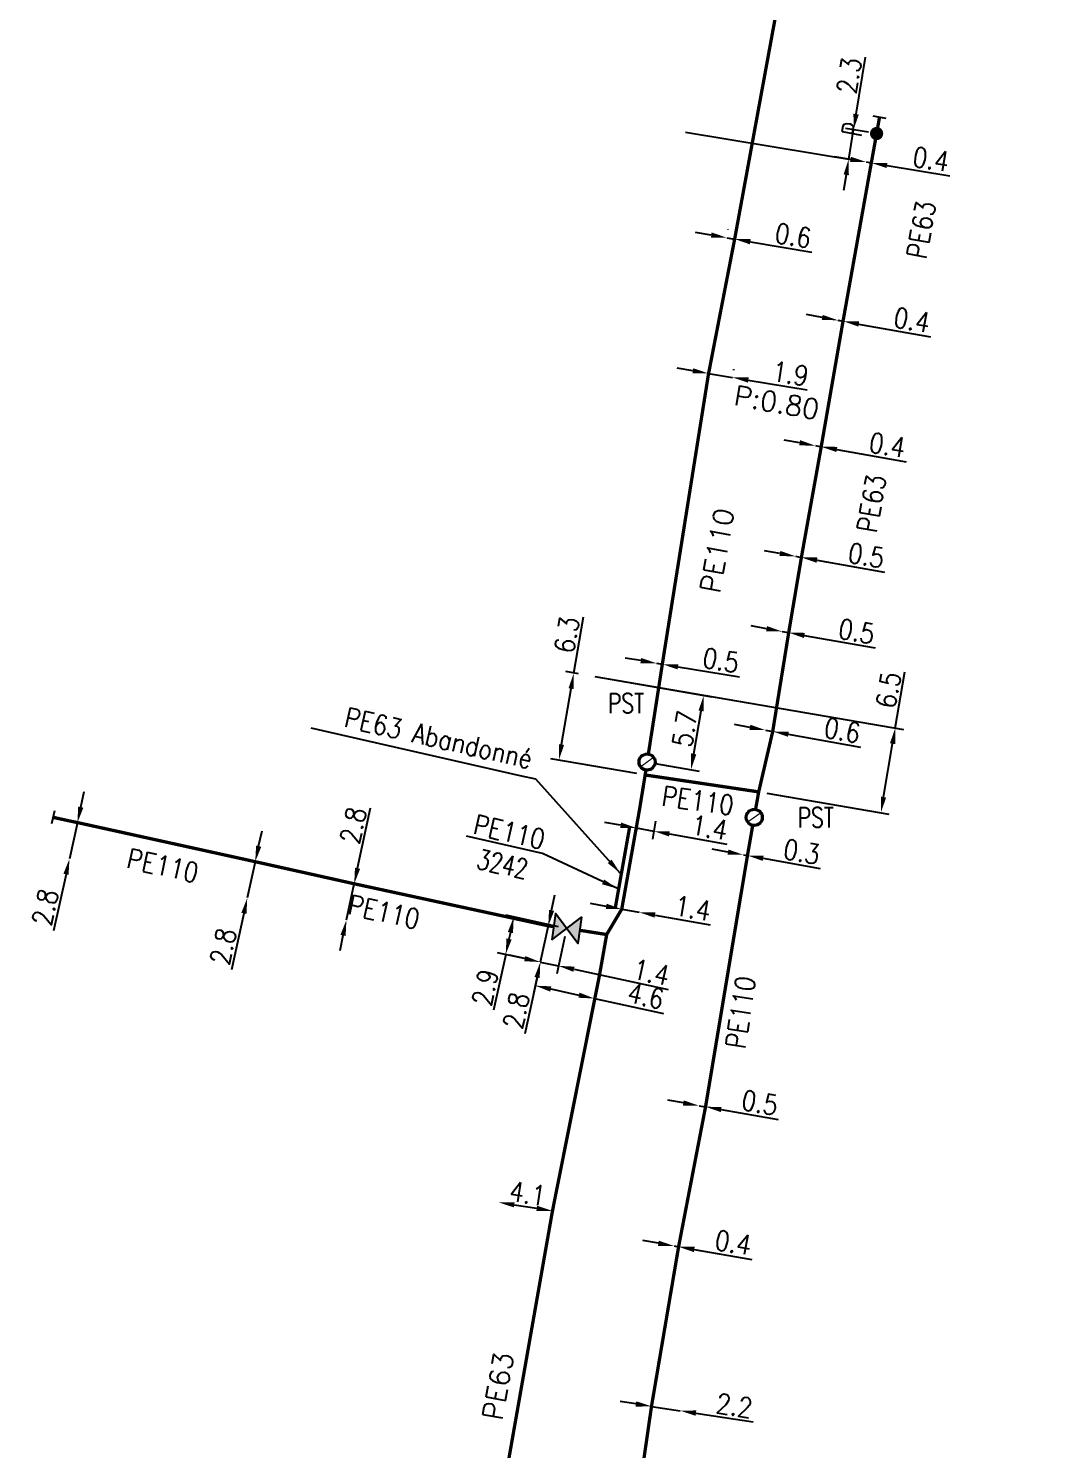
# Model space of a CAD drawing. Header units: millimetres. Extents: x 109000 to 109201, y 147341 to 147987.
# Drawn here: x 109116.4 to 109193.3, y 147667.7 to 147775.2 of the extents above; entities that cross this region are included whole.
import ezdxf
from ezdxf.enums import TextEntityAlignment as Align

# ---------------------------------------------------------------- set-up
doc = ezdxf.new("R2010")
doc.units = ezdxf.units.MM
doc.header["$PDMODE"] = 34
doc.linetypes.add('G_typB_DES', pattern=[1.5, 0.5, -1])
doc.layers.get('0').update_dxf_attribs({"linetype": 'CONTINUOUS'})
doc.layers.get('DEFPOINTS').update_dxf_attribs({"linetype": 'CONTINUOUS'})
for name, color, linetype in [('G_120', 4, 'CONTINUOUS'), ('G_128', 5, 'CONTINUOUS'), ('G_300', 7, 'CONTINUOUS'), ('G_330', 7, 'CONTINUOUS'), ('G_340', 7, 'CONTINUOUS')]:
    doc.layers.add(name, color=color, linetype=linetype)
doc.styles.add('G_ROMANS', font='ROMANS.SHX', dxfattribs={"width": 0.75})
doc.styles.get("Standard").update_dxf_attribs({"font": 'romans.shx', "width": 0.85})
doc.linetypes.add('G_TYPB_PE', pattern='A,5,-0.3,["o",Standard,S=1.5,R=0,X=0,Y=-0.5],-1.65', length=6.95)
doc.dimstyles.get("Standard").update_dxf_attribs({"dimtxt": 1.5, "dimasz": 1.2, "dimexe": 0.625, "dimexo": 0.625, "dimgap": 0.25, "dimtad": 1, "dimdec": 1, "dimzin": 0, "dimdsep": 46, "dimtxsty": 'Standard', "dimcen": -0.5, "dimadec": 0, "dimazin": 0, "dimtfac": 1, "dimtdec": 1, "dimtmove": 0, "dimatfit": 3, "dimfxl": 1, "dimtolj": 1, "dimtzin": 0, "dimarcsym": 0})

# ---------------------------------------------------------------- blocks, each defined once
blk = doc.blocks.new('*D0')
at = {"layer": 'DEFPOINTS', "color": 0, "linetype": 'Continuous'}
for p in [(109158.66, 147726.22), (109171.66, 147717.4), (109180.9, 147715.82)]:
    blk.add_point(p, dxfattribs=at)
at = {"layer": 'G_120', "color": 0, "linetype": 'Continuous', "lineweight": -2}
for p, q in [((109159.27, 147726.12), (109182.61, 147722.12)), ((109181.99, 147722.23), (109182.72, 147726.47)), ((109181.1, 147717), (109181.79, 147721.04)), ((109172.27, 147717.3), (109181.51, 147715.71))]:
    blk.add_line(p, q, dxfattribs=at)
at = {"layer": 'G_120', "color": 0, "linetype": 'Continuous'}
for points in [[(109181.59, 147721.08), (109181.99, 147721.01), (109181.99, 147722.23)], [(109180.9, 147717.04), (109181.3, 147716.97), (109180.9, 147715.82)]]:
    blk.add_solid(points, dxfattribs=at)
at = {"layer": 'G_120', "color": 0, "linetype": 'Continuous', "insert": (109181.47, 147725.11), "char_height": 1.5, "attachment_point": 5, "rotation": 80.2791}
blk.add_mtext('\\A1;6.5', dxfattribs=at)
blk = doc.blocks.new('*D1')
at = {"layer": 'DEFPOINTS', "color": 0, "linetype": 'Continuous'}
for p in [(109172.18, 147722.07), (109172.18, 147722.07), (109172.72, 147721.97)]:
    blk.add_point(p, dxfattribs=at)
at = {"layer": 'G_120', "color": 0, "linetype": 'Continuous', "lineweight": -2}
for p, q in [((109171, 147722.28), (109169.82, 147722.49)), ((109172.18, 147722.07), (109172.72, 147721.97)), ((109173.9, 147721.76), (109179.37, 147720.79))]:
    blk.add_line(p, q, dxfattribs=at)
at = {"layer": 'G_120', "color": 0, "linetype": 'Continuous'}
for points in [[(109171.03, 147722.48), (109170.96, 147722.08), (109172.18, 147722.07)], [(109173.94, 147721.96), (109173.87, 147721.57), (109172.72, 147721.97)]]:
    blk.add_solid(points, dxfattribs=at)
at = {"layer": 'G_120', "color": 0, "linetype": 'Continuous', "insert": (109177.99, 147722.05), "char_height": 1.5, "attachment_point": 5, "rotation": 349.9248}
blk.add_mtext('\\A1;0.6', dxfattribs=at)
blk = doc.blocks.new('*D2')
at = {"layer": 'DEFPOINTS', "color": 0, "linetype": 'Continuous'}
for p in [(109173.44, 147729.53), (109173.44, 147729.53), (109173.93, 147729.45)]:
    blk.add_point(p, dxfattribs=at)
at = {"layer": 'G_120', "color": 0, "linetype": 'Continuous', "lineweight": -2}
for p, q in [((109172.26, 147729.74), (109171.08, 147729.95)), ((109173.44, 147729.53), (109173.93, 147729.45)), ((109175.11, 147729.24), (109180.46, 147728.29)), ((109173.33, 147728.92), (109173.33, 147728.92)), ((109173.82, 147728.83), (109173.82, 147728.83))]:
    blk.add_line(p, q, dxfattribs=at)
at = {"layer": 'G_120', "color": 0, "linetype": 'Continuous'}
for points in [[(109172.29, 147729.94), (109172.22, 147729.55), (109173.44, 147729.53)], [(109175.15, 147729.43), (109175.08, 147729.04), (109173.93, 147729.45)]]:
    blk.add_solid(points, dxfattribs=at)
at = {"layer": 'G_120', "color": 0, "linetype": 'Continuous', "insert": (109179.07, 147729.55), "char_height": 1.5, "attachment_point": 5, "rotation": 349.9248}
blk.add_mtext('\\A1;0.5', dxfattribs=at)
blk = doc.blocks.new('*D3')
at = {"layer": 'DEFPOINTS', "color": 0, "linetype": 'Continuous'}
for p in [(109174.45, 147735.22), (109174.45, 147735.22), (109174.89, 147735.14)]:
    blk.add_point(p, dxfattribs=at)
at = {"layer": 'G_120', "color": 0, "linetype": 'Continuous', "lineweight": -2}
for p, q in [((109173.27, 147735.43), (109172.09, 147735.64)), ((109174.45, 147735.22), (109174.89, 147735.14)), ((109176.08, 147734.93), (109181.18, 147734.02))]:
    blk.add_line(p, q, dxfattribs=at)
at = {"layer": 'G_120', "color": 0, "linetype": 'Continuous'}
for points in [[(109173.3, 147735.63), (109173.23, 147735.24), (109174.45, 147735.22)], [(109176.11, 147735.13), (109176.04, 147734.73), (109174.89, 147735.14)]]:
    blk.add_solid(points, dxfattribs=at)
at = {"layer": 'G_120', "color": 0, "linetype": 'Continuous', "insert": (109179.8, 147735.28), "char_height": 1.5, "attachment_point": 5, "rotation": 349.8534}
blk.add_mtext('\\A1;0.5', dxfattribs=at)
blk = doc.blocks.new('*D4')
at = {"layer": 'DEFPOINTS', "color": 0, "linetype": 'Continuous'}
for p in [(109177.65, 147753.08), (109177.65, 147753.08), (109178.04, 147753.01)]:
    blk.add_point(p, dxfattribs=at)
at = {"layer": 'G_120', "color": 0, "linetype": 'Continuous', "lineweight": -2}
for p, q in [((109176.47, 147753.29), (109175.28, 147753.5)), ((109177.65, 147753.08), (109178.04, 147753.01)), ((109179.22, 147752.79), (109184.66, 147751.82)), ((109177.54, 147752.46), (109177.54, 147752.46)), ((109177.93, 147752.39), (109177.93, 147752.39))]:
    blk.add_line(p, q, dxfattribs=at)
at = {"layer": 'G_120', "color": 0, "linetype": 'Continuous'}
for points in [[(109176.5, 147753.48), (109176.43, 147753.09), (109177.65, 147753.08)], [(109179.26, 147752.99), (109179.19, 147752.6), (109178.04, 147753.01)]]:
    blk.add_solid(points, dxfattribs=at)
at = {"layer": 'G_120', "color": 0, "linetype": 'Continuous', "insert": (109183.25, 147753.09), "char_height": 1.5, "attachment_point": 5, "rotation": 349.8534}
blk.add_mtext('\\A1;0.4', dxfattribs=at)
blk = doc.blocks.new('*D5')
at = {"layer": 'DEFPOINTS', "color": 0, "linetype": 'Continuous'}
for p in [(109179.79, 147765.05), (109179.79, 147765.05), (109180.18, 147764.98)]:
    blk.add_point(p, dxfattribs=at)
at = {"layer": 'G_120', "color": 0, "linetype": 'Continuous', "lineweight": -2}
for p, q in [((109178.6, 147765.24), (109177.42, 147765.43)), ((109179.79, 147765.05), (109180.18, 147764.98)), ((109181.37, 147764.79), (109186.12, 147764)), ((109179.69, 147764.43), (109179.69, 147764.43)), ((109180.08, 147764.37), (109180.08, 147764.36))]:
    blk.add_line(p, q, dxfattribs=at)
at = {"layer": 'G_120', "color": 0, "linetype": 'Continuous'}
for points in [[(109178.64, 147765.44), (109178.57, 147765.04), (109179.79, 147765.05)], [(109181.4, 147764.98), (109181.33, 147764.59), (109180.18, 147764.98)]]:
    blk.add_solid(points, dxfattribs=at)
at = {"layer": 'G_120', "color": 0, "linetype": 'Continuous', "insert": (109184.69, 147765.25), "char_height": 1.5, "attachment_point": 5, "rotation": 350.665}
blk.add_mtext('\\A1;0.4', dxfattribs=at)
blk = doc.blocks.new('*D6')
at = {"layer": 'DEFPOINTS', "color": 0, "linetype": 'Continuous'}
for p in [(109165.51, 147767.4), (109178.84, 147767.49), (109180.58, 147767.2)]:
    blk.add_point(p, dxfattribs=at)
at = {"layer": 'G_300', "color": 0, "linetype": 'Continuous', "lineweight": -2}
for p, q in [((109179.03, 147768.67), (109179.74, 147772.98)), ((109166.12, 147767.3), (109179.09, 147765.16)), ((109179.96, 147767.3), (109178.22, 147767.59)), ((109178.47, 147765.27), (109178.84, 147767.49)), ((109178.28, 147764.08), (109178.08, 147762.9))]:
    blk.add_line(p, q, dxfattribs=at)
at = {"layer": 'G_300', "color": 0, "linetype": 'Continuous'}
for points in [[(109178.83, 147768.7), (109179.23, 147768.64), (109178.84, 147767.49)], [(109178.08, 147764.11), (109178.48, 147764.05), (109178.47, 147765.27)]]:
    blk.add_solid(points, dxfattribs=at)
at = {"layer": 'G_300', "color": 0, "linetype": 'Continuous', "insert": (109178.5, 147771.58), "char_height": 1.5, "attachment_point": 5, "rotation": 80.665}
blk.add_mtext('\\A1;2.3', dxfattribs=at)
blk = doc.blocks.new('G_340_07')
at = {"color": 0, "linetype": 'Continuous', "const_width": 0.25, "flags": 128}
blk.add_lwpolyline([(0, 0), (1.25, 0)], dxfattribs=at)
at = {"color": 0, "linetype": 'Continuous', "flags": 128}
blk.add_lwpolyline([(1.25, -0.5), (1.25, 0.5)], dxfattribs=at)
at = {"color": 0, "linetype": 'Continuous', "style": 'G_ROMANS', "width": 0.75, "flags": 3}
for tag, p in [('DEF_LEG', (0, -5)), ('DEF_COUP', (0, -7.5)), ('DEF_TYPE', (0, -10))]:
    blk.add_attdef(tag, text='', height=1.2, dxfattribs=at).set_placement(p, align=Align.MIDDLE)
blk = doc.blocks.new('G_300_12')
at = {"color": 0, "linetype": 'Continuous', "const_width": 0.497, "flags": 128}
blk.add_lwpolyline([(-0.25, 0, 1), (0.25, 0, 1)], format="xyb", close=True, dxfattribs=at)
at = {"color": 0, "linetype": 'Continuous', "style": 'G_ROMANS', "width": 0.75}
blk.add_text('P', height=1.5, dxfattribs=at).set_placement((0, 1.85), align=Align.MIDDLE)
at = {"color": 0, "linetype": 'Continuous', "style": 'G_ROMANS', "width": 0.75, "flags": 3}
for tag, p in [('DEF_LEG', (0, -5)), ('DEF_COUP', (0, -7.5)), ('DEF_TYPE', (0, -10))]:
    blk.add_attdef(tag, text='', height=1.2, dxfattribs=at).set_placement(p, align=Align.MIDDLE)
blk = doc.blocks.new('*D9')
at = {"layer": 'DEFPOINTS', "color": 0, "linetype": 'Continuous'}
for p in [(109175.95, 147743.59), (109175.95, 147743.59), (109176.39, 147743.51)]:
    blk.add_point(p, dxfattribs=at)
at = {"layer": 'G_120', "color": 0, "linetype": 'Continuous', "lineweight": -2}
for p, q in [((109174.77, 147743.8), (109173.59, 147744.01)), ((109175.84, 147742.98), (109175.84, 147742.98)), ((109175.95, 147743.59), (109176.39, 147743.51)), ((109177.57, 147743.3), (109182.81, 147742.36))]:
    blk.add_line(p, q, dxfattribs=at)
at = {"layer": 'G_120', "color": 0, "linetype": 'Continuous'}
for points in [[(109174.8, 147744), (109174.73, 147743.61), (109175.95, 147743.59)], [(109177.61, 147743.5), (109177.53, 147743.11), (109176.39, 147743.51)]]:
    blk.add_solid(points, dxfattribs=at)
at = {"layer": 'G_120', "color": 0, "linetype": 'Continuous', "insert": (109181.39, 147743.63), "char_height": 1.5, "attachment_point": 5, "rotation": 349.8534}
blk.add_mtext('\\A1;0.4', dxfattribs=at)
blk = doc.blocks.new('*D21')
at = {"layer": 'DEFPOINTS', "color": 0, "linetype": 'Continuous'}
for p in [(109167.86, 147749), (109169.68, 147748.7), (109169.69, 147748.75)]:
    blk.add_point(p, dxfattribs=at)
at = {"layer": 'G_120', "color": 0, "linetype": 'Continuous', "lineweight": -2}
for p, q in [((109166.68, 147749.25), (109165.5, 147749.45)), ((109167.96, 147749.62), (109167.97, 147749.67)), ((109167.87, 147749.05), (109169.69, 147748.75)), ((109169.78, 147749.31), (109169.79, 147749.37)), ((109170.87, 147748.55), (109175.33, 147747.81))]:
    blk.add_line(p, q, dxfattribs=at)
at = {"layer": 'G_120', "color": 0, "linetype": 'Continuous'}
for points in [[(109166.71, 147749.45), (109166.65, 147749.05), (109167.87, 147749.05)], [(109170.91, 147748.75), (109170.84, 147748.36), (109169.69, 147748.75)]]:
    blk.add_solid(points, dxfattribs=at)
at = {"layer": 'G_120', "color": 0, "linetype": 'Continuous', "insert": (109174.05, 147749.04), "char_height": 1.5, "attachment_point": 5, "rotation": 350.5446}
blk.add_mtext('\\A1;1.9', dxfattribs=at)
blk = doc.blocks.new('*D22')
at = {"layer": 'DEFPOINTS', "color": 0, "linetype": 'Continuous'}
for p in [(109169.25, 147759.32), (109169.25, 147759.31), (109169.84, 147759.21)]:
    blk.add_point(p, dxfattribs=at)
at = {"layer": 'G_120', "color": 0, "linetype": 'Continuous', "lineweight": -2}
for p, q in [((109168.07, 147759.52), (109166.89, 147759.72)), ((109169.25, 147759.32), (109169.84, 147759.22)), ((109169.36, 147759.92), (109169.36, 147759.93)), ((109169.95, 147759.82), (109169.95, 147759.83)), ((109171.03, 147759.02), (109175.67, 147758.23))]:
    blk.add_line(p, q, dxfattribs=at)
at = {"layer": 'G_120', "color": 0, "linetype": 'Continuous'}
for points in [[(109168.1, 147759.72), (109168.04, 147759.32), (109169.25, 147759.32)], [(109171.06, 147759.21), (109170.99, 147758.82), (109169.84, 147759.22)]]:
    blk.add_solid(points, dxfattribs=at)
at = {"layer": 'G_120', "color": 0, "linetype": 'Continuous', "insert": (109174.27, 147759.48), "char_height": 1.5, "attachment_point": 5, "rotation": 350.3444}
blk.add_mtext('\\A1;0.6', dxfattribs=at)
blk = doc.blocks.new('*D23')
at = {"layer": 'DEFPOINTS', "color": 0, "linetype": 'Continuous'}
for p in [(109163.93, 147727.16), (109163.93, 147727.13), (109164.38, 147727.09)]:
    blk.add_point(p, dxfattribs=at)
at = {"layer": 'G_120', "color": 0, "linetype": 'Continuous', "lineweight": -2}
for p, q in [((109162.74, 147727.33), (109161.56, 147727.52)), ((109163.93, 147727.13), (109164.37, 147727.06)), ((109165.56, 147726.87), (109170.2, 147726.1)), ((109163.83, 147726.54), (109163.83, 147726.52)), ((109164.28, 147726.47), (109164.27, 147726.44))]:
    blk.add_line(p, q, dxfattribs=at)
at = {"layer": 'G_120', "color": 0, "linetype": 'Continuous'}
for points in [[(109162.78, 147727.53), (109162.71, 147727.13), (109163.93, 147727.13)], [(109165.59, 147727.06), (109165.52, 147726.67), (109164.37, 147727.06)]]:
    blk.add_solid(points, dxfattribs=at)
at = {"layer": 'G_120', "color": 0, "linetype": 'Continuous', "insert": (109168.8, 147727.35), "char_height": 1.5, "attachment_point": 5, "rotation": 350.6777}
blk.add_mtext('\\A1;0.5', dxfattribs=at)
blk = doc.blocks.new('*D24')
at = {"layer": 'DEFPOINTS', "color": 0, "linetype": 'Continuous'}
for p in [(109167.15, 147693.66), (109167.15, 147693.66), (109167.64, 147693.58)]:
    blk.add_point(p, dxfattribs=at)
at = {"layer": 'G_120', "color": 0, "linetype": 'Continuous', "lineweight": -2}
for p, q in [((109165.96, 147693.87), (109164.78, 147694.07)), ((109167.15, 147693.66), (109167.64, 147693.58)), ((109168.82, 147693.37), (109173.13, 147692.63))]:
    blk.add_line(p, q, dxfattribs=at)
at = {"layer": 'G_120', "color": 0, "linetype": 'Continuous'}
for points in [[(109166, 147694.06), (109165.93, 147693.67), (109167.15, 147693.66)], [(109168.85, 147693.57), (109168.79, 147693.18), (109167.64, 147693.58)]]:
    blk.add_solid(points, dxfattribs=at)
at = {"layer": 'G_120', "color": 0, "linetype": 'Continuous', "insert": (109171.74, 147693.89), "char_height": 1.5, "attachment_point": 5, "rotation": 350.206}
blk.add_mtext('\\A1;0.5', dxfattribs=at)
blk = doc.blocks.new('*D51')
at = {"layer": 'DEFPOINTS', "color": 0, "linetype": 'Continuous'}
for p in [(109155.14, 147704.53), (109159.62, 147703.56), (109159.23, 147701.77)]:
    blk.add_point(p, dxfattribs=at)
at = {"layer": 'G_120', "color": 0, "linetype": 'Continuous', "lineweight": -2}
for p, q in [((109155.01, 147703.92), (109154.63, 147702.13)), ((109155.93, 147702.49), (109158.06, 147702.03)), ((109159.49, 147702.95), (109159.1, 147701.16)), ((109159.23, 147701.77), (109164.46, 147700.64))]:
    blk.add_line(p, q, dxfattribs=at)
at = {"layer": 'G_120', "color": 0, "linetype": 'Continuous'}
for points in [[(109155.97, 147702.69), (109155.89, 147702.29), (109154.76, 147702.74)], [(109158.1, 147702.22), (109158.02, 147701.83), (109159.23, 147701.77)]]:
    blk.add_solid(points, dxfattribs=at)
at = {"layer": 'G_120', "color": 0, "linetype": 'Continuous', "insert": (109163.12, 147701.96), "char_height": 1.5, "attachment_point": 5, "rotation": 347.7815}
blk.add_mtext('\\A1;4.6', dxfattribs=at)
blk = doc.blocks.new('*D52')
at = {"layer": 'DEFPOINTS', "color": 0, "linetype": 'Continuous'}
for p in [(109151.98, 147686.35), (109156.06, 147685.71), (109156.06, 147685.71)]:
    blk.add_point(p, dxfattribs=at)
at = {"layer": 'G_120', "color": 0, "linetype": 'Continuous', "lineweight": -2}
blk.add_line((109153.17, 147686.17), (109154.87, 147685.9), dxfattribs=at)
at = {"layer": 'G_120', "color": 0, "linetype": 'Continuous'}
for points in [[(109153.2, 147686.36), (109153.14, 147685.97), (109151.98, 147686.35)], [(109154.9, 147686.09), (109154.84, 147685.7), (109156.06, 147685.71)]]:
    blk.add_solid(points, dxfattribs=at)
at = {"layer": 'G_120', "color": 0, "linetype": 'Continuous', "insert": (109154.18, 147687.02), "char_height": 1.5, "attachment_point": 5, "rotation": 350.9993}
blk.add_mtext('\\A1;4.1', dxfattribs=at)
blk = doc.blocks.new('*D69')
at = {"layer": 'DEFPOINTS', "color": 0, "linetype": 'Continuous'}
for p in [(109120.12, 147715.08), (109119.52, 147712.34), (109119.52, 147712.34)]:
    blk.add_point(p, dxfattribs=at)
at = {"layer": 'G_120', "color": 0, "linetype": 'Continuous', "lineweight": -2}
for p, q in [((109120.38, 147716.25), (109120.64, 147717.42)), ((109120.12, 147715.08), (109119.52, 147712.34)), ((109119.26, 147711.17), (109118.32, 147706.9))]:
    blk.add_line(p, q, dxfattribs=at)
at = {"layer": 'G_120', "color": 0, "linetype": 'Continuous'}
for points in [[(109120.18, 147716.29), (109120.57, 147716.2), (109120.12, 147715.08)], [(109119.06, 147711.21), (109119.45, 147711.13), (109119.52, 147712.34)]]:
    blk.add_solid(points, dxfattribs=at)
at = {"layer": 'G_120', "color": 0, "linetype": 'Continuous', "insert": (109117.68, 147708.67), "char_height": 1.5, "attachment_point": 5, "rotation": 77.5527}
blk.add_mtext('\\A1;2.8', dxfattribs=at)
blk = doc.blocks.new('*D70')
at = {"layer": 'DEFPOINTS', "color": 0, "linetype": 'Continuous'}
for p in [(109133.57, 147712.12), (109132.97, 147709.38), (109132.97, 147709.38)]:
    blk.add_point(p, dxfattribs=at)
at = {"layer": 'G_120', "color": 0, "linetype": 'Continuous', "lineweight": -2}
for p, q in [((109133.83, 147713.29), (109134.09, 147714.46)), ((109133.57, 147712.12), (109132.97, 147709.38)), ((109132.71, 147708.21), (109131.77, 147703.94))]:
    blk.add_line(p, q, dxfattribs=at)
at = {"layer": 'G_120', "color": 0, "linetype": 'Continuous'}
for points in [[(109133.64, 147713.33), (109134.03, 147713.25), (109133.57, 147712.12)], [(109132.52, 147708.25), (109132.91, 147708.17), (109132.97, 147709.38)]]:
    blk.add_solid(points, dxfattribs=at)
at = {"layer": 'G_120', "color": 0, "linetype": 'Continuous', "insert": (109131.14, 147705.71), "char_height": 1.5, "attachment_point": 5, "rotation": 77.5848}
blk.add_mtext('\\A1;2.8', dxfattribs=at)
blk = doc.blocks.new('*D71')
at = {"layer": 'DEFPOINTS', "color": 0, "linetype": 'Continuous'}
for p in [(109141.06, 147710.45), (109140.47, 147707.71), (109140.47, 147707.71)]:
    blk.add_point(p, dxfattribs=at)
at = {"layer": 'G_120', "color": 0, "linetype": 'Continuous', "lineweight": -2}
for p, q in [((109141.31, 147711.62), (109142.3, 147716.2)), ((109140.47, 147707.71), (109141.06, 147710.45)), ((109140.21, 147706.54), (109139.96, 147705.37))]:
    blk.add_line(p, q, dxfattribs=at)
at = {"layer": 'G_120', "color": 0, "linetype": 'Continuous'}
for points in [[(109141.12, 147711.66), (109141.51, 147711.58), (109141.06, 147710.45)], [(109140.02, 147706.58), (109140.41, 147706.5), (109140.47, 147707.71)]]:
    blk.add_solid(points, dxfattribs=at)
at = {"layer": 'G_120', "color": 0, "linetype": 'Continuous', "insert": (109140.99, 147714.86), "char_height": 1.5, "attachment_point": 5, "rotation": 77.7948}
blk.add_mtext('\\A1;2.8', dxfattribs=at)
blk = doc.blocks.new('*D72')
at = {"layer": 'DEFPOINTS', "color": 0, "linetype": 'Continuous'}
for p in [(109155.74, 147707.27), (109155.14, 147704.53), (109155.14, 147704.53)]:
    blk.add_point(p, dxfattribs=at)
at = {"layer": 'G_120', "color": 0, "linetype": 'Continuous', "lineweight": -2}
for p, q in [((109155.99, 147708.44), (109156.25, 147709.61)), ((109155.74, 147707.27), (109155.14, 147704.53)), ((109154.89, 147703.36), (109153.97, 147699.09))]:
    blk.add_line(p, q, dxfattribs=at)
at = {"layer": 'G_120', "color": 0, "linetype": 'Continuous'}
for points in [[(109155.8, 147708.48), (109156.19, 147708.4), (109155.74, 147707.27)], [(109154.7, 147703.4), (109155.09, 147703.32), (109155.14, 147704.53)]]:
    blk.add_solid(points, dxfattribs=at)
at = {"layer": 'G_120', "color": 0, "linetype": 'Continuous', "insert": (109153.32, 147700.85), "char_height": 1.5, "attachment_point": 5, "rotation": 77.7815}
blk.add_mtext('\\A1;2.8', dxfattribs=at)
blk = doc.blocks.new('*D73')
at = {"layer": 'DEFPOINTS', "color": 0, "linetype": 'Continuous'}
for p in [(109161.3, 147708.53), (109162.63, 147708.29), (109162.63, 147708.29)]:
    blk.add_point(p, dxfattribs=at)
at = {"layer": 'G_120', "color": 0, "linetype": 'Continuous', "lineweight": -2}
for p, q in [((109160.12, 147708.74), (109158.94, 147708.95)), ((109161.3, 147708.53), (109162.63, 147708.29)), ((109163.82, 147708.08), (109168, 147707.34))]:
    blk.add_line(p, q, dxfattribs=at)
at = {"layer": 'G_120', "color": 0, "linetype": 'Continuous'}
for points in [[(109160.16, 147708.94), (109160.09, 147708.54), (109161.3, 147708.53)], [(109163.85, 147708.28), (109163.78, 147707.89), (109162.63, 147708.29)]]:
    blk.add_solid(points, dxfattribs=at)
at = {"layer": 'G_120', "color": 0, "linetype": 'Continuous', "insert": (109166.67, 147708.59), "char_height": 1.5, "attachment_point": 5, "rotation": 349.9173}
blk.add_mtext('\\A1;1.4', dxfattribs=at)
blk = doc.blocks.new('*D74')
at = {"layer": 'DEFPOINTS', "color": 0, "linetype": 'Continuous'}
for p in [(109162.64, 147716.04), (109163.97, 147715.81), (109163.73, 147714.43)]:
    blk.add_point(p, dxfattribs=at)
at = {"layer": 'G_120', "color": 0, "linetype": 'Continuous', "lineweight": -2}
for p, q in [((109161.21, 147714.88), (109160.03, 147715.09)), ((109162.53, 147715.43), (109162.29, 147714.06)), ((109163.86, 147715.19), (109163.62, 147713.82)), ((109162.4, 147714.67), (109163.73, 147714.43)), ((109164.91, 147714.22), (109169.26, 147713.45))]:
    blk.add_line(p, q, dxfattribs=at)
at = {"layer": 'G_120', "color": 0, "linetype": 'Continuous'}
for points in [[(109161.25, 147715.08), (109161.18, 147714.68), (109162.4, 147714.67)], [(109164.94, 147714.42), (109164.87, 147714.03), (109163.73, 147714.43)]]:
    blk.add_solid(points, dxfattribs=at)
at = {"layer": 'G_120', "color": 0, "linetype": 'Continuous', "insert": (109167.94, 147714.7), "char_height": 1.5, "attachment_point": 5, "rotation": 349.9173}
blk.add_mtext('\\A1;1.4', dxfattribs=at)
blk = doc.blocks.new('*D75')
at = {"layer": 'DEFPOINTS', "color": 0, "linetype": 'Continuous'}
for p in [(109170.51, 147712.64), (109170.51, 147712.64), (109170.81, 147712.59)]:
    blk.add_point(p, dxfattribs=at)
at = {"layer": 'G_120', "color": 0, "linetype": 'Continuous', "lineweight": -2}
for p, q in [((109169.33, 147712.85), (109168.15, 147713.06)), ((109170.51, 147712.64), (109170.81, 147712.59)), ((109171.99, 147712.38), (109176.3, 147711.61))]:
    blk.add_line(p, q, dxfattribs=at)
at = {"layer": 'G_120', "color": 0, "linetype": 'Continuous'}
for points in [[(109169.37, 147713.04), (109169.3, 147712.65), (109170.51, 147712.64)], [(109172.03, 147712.57), (109171.96, 147712.18), (109170.81, 147712.59)]]:
    blk.add_solid(points, dxfattribs=at)
at = {"layer": 'G_120', "color": 0, "linetype": 'Continuous', "insert": (109174.91, 147712.87), "char_height": 1.5, "attachment_point": 5, "rotation": 349.954}
blk.add_mtext('\\A1;0.3', dxfattribs=at)
blk = doc.blocks.new('*D76')
at = {"layer": 'DEFPOINTS', "color": 0, "linetype": 'Continuous'}
for p in [(109165.26, 147683.05), (109165.26, 147683.05), (109165.6, 147682.99)]:
    blk.add_point(p, dxfattribs=at)
at = {"layer": 'G_120', "color": 0, "linetype": 'Continuous', "lineweight": -2}
for p, q in [((109164.07, 147683.26), (109162.89, 147683.46)), ((109165.26, 147683.05), (109165.6, 147682.99)), ((109166.78, 147682.79), (109171.15, 147682.04))]:
    blk.add_line(p, q, dxfattribs=at)
at = {"layer": 'G_120', "color": 0, "linetype": 'Continuous'}
for points in [[(109164.11, 147683.45), (109164.04, 147683.06), (109165.26, 147683.05)], [(109166.82, 147682.99), (109166.75, 147682.59), (109165.6, 147682.99)]]:
    blk.add_solid(points, dxfattribs=at)
at = {"layer": 'G_120', "color": 0, "linetype": 'Continuous', "insert": (109169.73, 147683.3), "char_height": 1.5, "attachment_point": 5, "rotation": 350.2917}
blk.add_mtext('\\A1;0.4', dxfattribs=at)
blk = doc.blocks.new('*D77')
at = {"layer": 'DEFPOINTS', "color": 0, "linetype": 'Continuous'}
for p in [(109163.55, 147670.92), (109165.73, 147670.59), (109165.73, 147670.59)]:
    blk.add_point(p, dxfattribs=at)
at = {"layer": 'G_120', "color": 0, "linetype": 'Continuous', "lineweight": -2}
for p, q in [((109162.37, 147671.1), (109161.18, 147671.28)), ((109163.55, 147670.92), (109165.73, 147670.59)), ((109166.91, 147670.41), (109171.24, 147669.76))]:
    blk.add_line(p, q, dxfattribs=at)
at = {"layer": 'G_120', "color": 0, "linetype": 'Continuous'}
for points in [[(109162.4, 147671.3), (109162.34, 147670.9), (109163.55, 147670.92)], [(109166.94, 147670.61), (109166.88, 147670.21), (109165.73, 147670.59)]]:
    blk.add_solid(points, dxfattribs=at)
at = {"layer": 'G_120', "color": 0, "linetype": 'Continuous', "insert": (109169.82, 147670.98), "char_height": 1.5, "attachment_point": 5, "rotation": 351.3892}
blk.add_mtext('\\A1;2.2', dxfattribs=at)
blk = doc.blocks.new('*D78')
at = {"layer": 'DEFPOINTS', "color": 0, "linetype": 'Continuous'}
for p in [(109158.66, 147726.22), (109167.51, 147724.71), (109163.22, 147719.66)]:
    blk.add_point(p, dxfattribs=at)
at = {"layer": 'G_330', "color": 0, "linetype": 'Continuous', "lineweight": -2}
for p, q in [((109159.27, 147726.12), (109168.12, 147724.6)), ((109166.75, 147720.27), (109167.3, 147723.52)), ((109163.84, 147719.55), (109167.16, 147718.98))]:
    blk.add_line(p, q, dxfattribs=at)
at = {"layer": 'G_330', "color": 0, "linetype": 'Continuous'}
for points in [[(109167.11, 147723.56), (109167.5, 147723.49), (109167.51, 147724.71)], [(109166.55, 147720.31), (109166.94, 147720.24), (109166.54, 147719.09)]]:
    blk.add_solid(points, dxfattribs=at)
at = {"layer": 'G_330', "color": 0, "linetype": 'Continuous', "insert": (109166.06, 147722.17), "char_height": 1.5, "attachment_point": 5, "rotation": 80.2791}
blk.add_mtext('\\A1;5.7', dxfattribs=at)
blk = doc.blocks.new('G_330_13')
at = {"linetype": 'Continuous'}
h = blk.add_hatch(color=0, dxfattribs=at)
h.paths.add_polyline_path([(-0.88, 0, 1), (0.88, 0, 1)])
h.paths.add_polyline_path([(0.75, 0, -1), (-0.75, 0, -1)], flags=16)
at = {"color": 0, "linetype": 'Continuous', "const_width": 0.125, "flags": 128}
blk.add_lwpolyline([(0.59, -0.59), (-0.59, 0.59)], dxfattribs=at)
at = {"color": 0, "linetype": 'Continuous'}
for radius in [0.875, 0.75]:
    blk.add_circle((0, 0), radius, dxfattribs=at)
at = {"color": 0, "linetype": 'Continuous', "width": 0.75}
blk.add_attdef('PST', text='', height=1.5, dxfattribs=at).set_placement((0, 4), align=Align.MIDDLE)
at = {"color": 0, "linetype": 'Continuous', "width": 0.75, "flags": 3}
for tag, p in [('DEF_LEG', (0, -5)), ('DEF_COUP', (0, -7.5)), ('DEF_TYPE', (0, -10))]:
    blk.add_attdef(tag, text='', height=1.2, dxfattribs=at).set_placement(p, align=Align.MIDDLE)
blk = doc.blocks.new('*D80')
at = {"layer": 'DEFPOINTS', "color": 0, "linetype": 'Continuous'}
for p in [(109157.67, 147726.39), (109158.66, 147726.22), (109163.07, 147718.68)]:
    blk.add_point(p, dxfattribs=at)
at = {"layer": 'G_120', "color": 0, "linetype": 'Continuous', "lineweight": -2}
for p, q in [((109157.67, 147726.39), (109158.4, 147730.64)), ((109158.04, 147726.33), (109157.06, 147726.5)), ((109156.75, 147720.98), (109157.47, 147725.21)), ((109162.45, 147718.78), (109155.93, 147719.9))]:
    blk.add_line(p, q, dxfattribs=at)
at = {"layer": 'G_120', "color": 0, "linetype": 'Continuous'}
for points in [[(109157.27, 147725.24), (109157.67, 147725.18), (109157.67, 147726.39)], [(109156.55, 147721.01), (109156.94, 147720.95), (109156.54, 147719.8)]]:
    blk.add_solid(points, dxfattribs=at)
at = {"layer": 'G_120', "color": 0, "linetype": 'Continuous', "insert": (109157.15, 147729.28), "char_height": 1.5, "attachment_point": 5, "rotation": 80.2791}
blk.add_mtext('\\A1;6.3', dxfattribs=at)
blk = doc.blocks.new('*D81')
at = {"layer": 'DEFPOINTS', "color": 0, "linetype": 'Continuous'}
for p in [(109157.13, 147707.07), (109152.52, 147705.1), (109155.14, 147704.53)]:
    blk.add_point(p, dxfattribs=at)
at = {"layer": 'G_300', "color": 0, "linetype": 'Continuous', "lineweight": -2}
for p, q in [((109156.52, 147707.2), (109152.52, 147708.07)), ((109152.88, 147706.76), (109152.77, 147706.27)), ((109152.52, 147705.1), (109151.61, 147700.88)), ((109154.53, 147704.66), (109151.91, 147705.23))]:
    blk.add_line(p, q, dxfattribs=at)
at = {"layer": 'G_300', "color": 0, "linetype": 'Continuous'}
for points in [[(109152.68, 147706.8), (109153.07, 147706.72), (109153.13, 147707.94)], [(109152.58, 147706.32), (109152.97, 147706.23), (109152.52, 147705.1)]]:
    blk.add_solid(points, dxfattribs=at)
at = {"layer": 'G_300', "color": 0, "linetype": 'Continuous', "insert": (109150.96, 147702.61), "char_height": 1.5, "attachment_point": 5, "rotation": 77.7815}
blk.add_mtext('\\A1;2.9', dxfattribs=at)
blk = doc.blocks.new('*D82')
at = {"layer": 'DEFPOINTS', "color": 0, "linetype": 'Continuous'}
for p in [(109157.13, 147707.07), (109155.14, 147704.53), (109155.14, 147704.53)]:
    blk.add_point(p, dxfattribs=at)
at = {"layer": 'G_300', "color": 0, "linetype": 'Continuous', "lineweight": -2}
for p, q in [((109156.99, 147706.46), (109156.38, 147703.63)), ((109153.97, 147704.79), (109152.8, 147705.04)), ((109155.14, 147704.53), (109156.51, 147704.24)), ((109157.69, 147703.98), (109164.81, 147702.44))]:
    blk.add_line(p, q, dxfattribs=at)
at = {"layer": 'G_300', "color": 0, "linetype": 'Continuous'}
for points in [[(109154.01, 147704.98), (109153.93, 147704.59), (109155.14, 147704.53)], [(109157.73, 147704.18), (109157.64, 147703.79), (109156.51, 147704.24)]]:
    blk.add_solid(points, dxfattribs=at)
at = {"layer": 'G_300', "color": 0, "linetype": 'Continuous', "insert": (109163.53, 147703.74), "char_height": 1.5, "attachment_point": 5, "rotation": 347.7815}
blk.add_mtext('\\A1;1.4', dxfattribs=at)
blk = doc.blocks.new('G_300_04')
at = {"linetype": 'Continuous'}
h = blk.add_hatch(color=0, dxfattribs=at)
h.paths.add_polyline_path([(-1, 1), (-1, -1), (0, 0)])
h.paths.add_polyline_path([(1, 1), (0, 0), (1, -1)])
at = {"color": 0, "linetype": 'Continuous', "flags": 128}
blk.add_lwpolyline([(-1, -1), (1, 1), (1, -1), (-1, 1)], close=True, dxfattribs=at)
at = {"color": 0, "linetype": 'Continuous', "width": 0.75}
blk.add_attdef('NUM', text='', height=1.5, dxfattribs=at).set_placement((0, 2.1), align=Align.MIDDLE_CENTER)
at = {"color": 0, "linetype": 'Continuous', "width": 0.75, "flags": 3}
for tag, p in [('DEF_LEG', (0, -5)), ('DEF_COUP', (0, -7.5)), ('DEF_TYPE', (0, -10))]:
    blk.add_attdef(tag, text='', height=1.2, dxfattribs=at).set_placement(p, align=Align.MIDDLE)

msp = doc.modelspace()

# ---------------------------------------------------------------- linework, layer by layer
at = {"layer": 'G_120', "linetype": 'G_TYPB_PE'}
msp.add_lwpolyline([(109163.32, 147720.31, 0.25, 0.25, 0), (109164.37, 147727.06, 0.25, 0.25, 0), (109164.53, 147728.08, 0.25, 0.25, 0), (109167.86, 147749, 0.25, 0.25, 0), (109169.84, 147759.21, 0.25, 0.25, 0), (109177.93, 147803.32, 0.25, 0.25, 0), (109180.93, 147819.69, 0.25, 0.25, 0), (109183.15, 147835.24, 0.25, 0.25, 0), (109185.29, 147846.8, 0.25, 0.25, 0), (109187.23, 147857.06, 0.25, 0.25, 0), (109189.79, 147870.02, 0.25, 0.25, 0), (109193.13, 147888.51, 0.25, 0.25, 0), (109193.16, 147888.68, 0, 0, 0)], format="xyseb", dxfattribs=at)
at = {"layer": 'G_120', "linetype": 'G_TYPB_PE', "const_width": 0.25, "flags": 128}
for points in [[(109171.43, 147716.11), (109171.66, 147717.4), (109172.72, 147721.97), (109173.93, 147729.45), (109174.89, 147735.14), (109176.39, 147743.51), (109178.04, 147753.01), (109180.18, 147764.98), (109180.58, 147767.2)], [(109147.14, 147597.98), (109147.15, 147598.24), (109146.58, 147598.26), (109146.16, 147597.96), (109145.01, 147598), (109146.8, 147617.75), (109146.8, 147617.75), (109148.9, 147638.76), (109151.83, 147661.68), (109156.06, 147685.71), (109159.62, 147703.56), (109160.16, 147706.61), (109161.3, 147708.53), (109162.64, 147716.04), (109163.07, 147718.68), (109163.12, 147719.01)], [(109171.66, 147717.4), (109163.07, 147718.68)], [(109119.49, 147715.21), (109120.12, 147715.08), (109133.57, 147712.12), (109141.06, 147710.45), (109155.74, 147707.27), (109156.14, 147707.21)], [(109146.95, 147595.14), (109155.55, 147594.29), (109155.58, 147594.7), (109156.64, 147610.38), (109159.49, 147637.89), (109161.09, 147653.9), (109163.55, 147670.92), (109165.6, 147682.99), (109167.64, 147693.58), (109170.81, 147712.59), (109171.2, 147714.82)], [(109158.12, 147706.93), (109160.16, 147706.61)]]:
    msp.add_lwpolyline(points, dxfattribs=at)
at = {"layer": 'G_128', "linetype": 'G_typB_DES', "const_width": 0.25, "flags": 128}
msp.add_lwpolyline([(109160.81, 147708.62), (109160.81, 147708.62), (109161.9, 147714.76), (109161.9, 147714.76), (109161.9, 147714.76)], dxfattribs=at)

# ---------------------------------------------------------------- block references
at = {"layer": 'G_300', "rotation": 79.8534395773082}
msp.add_blockref('G_300_12', (109180.58, 147767.2), dxfattribs=at)
at = {"layer": 'G_300'}
ref = msp.add_blockref('G_300_04', (109157.13, 147707.07), dxfattribs=dict(at, rotation=351.8670992926213))
ref.add_attrib('NUM', '3242', dxfattribs={"layer": '0', "color": 0, "linetype": 'Continuous', "height": 1.5, "rotation": 347.5025, "width": 0.75}).set_placement((109152.28, 147711.94), align=Align.MIDDLE_CENTER)
at = {"layer": 'G_330'}
ref = msp.add_blockref('G_330_13', (109163.22, 147719.66), dxfattribs=dict(at, xscale=0.75, yscale=0.75, zscale=0.75, rotation=81.16327486123531))
ref.add_attrib('PST', 'PST', dxfattribs={"layer": '0', "color": 0, "linetype": 'Continuous', "height": 1.5, "width": 0.75}).set_placement((109161.63, 147724.1), align=Align.MIDDLE)
ref = msp.add_blockref('G_330_13', (109171.32, 147715.47), dxfattribs=dict(at, xscale=0.75, yscale=0.75, zscale=0.75, rotation=80.01360688431276))
ref.add_attrib('PST', 'PST', dxfattribs={"layer": '0', "color": 0, "linetype": 'Continuous', "height": 1.5, "width": 0.75}).set_placement((109175.98, 147715.46), align=Align.MIDDLE)
at = {"layer": 'G_340'}
for p, rotation in [((109180.58, 147767.2), 79.85343957816286), ((109119.49, 147715.21), 167.6000269969974)]:
    msp.add_blockref('G_340_07', p, dxfattribs=dict(at, rotation=rotation))

# ---------------------------------------------------------------- texts
at = {"layer": 'G_120', "linetype": 'Continuous', "width": 0.85}
for s, rotation, p in [('PE63', 80.0114, (109184.32, 147757.64)), ('PE63', 80.0114, (109180.56, 147736.93)), ('PE110', 351.9808, (109164.25, 147716.38)), ('PE110', 347.6, (109123.75, 147711.67)), ('PE110', 347.6, (109140.48, 147708.17)), ('PE110', 81.5058, (109170.64, 147697.91))]:
    msp.add_text(s, height=1.5, rotation=rotation, dxfattribs=at).set_placement(p)
at = {"layer": 'G_120', "linetype": 'Continuous'}
msp.add_text('P:0.80', height=1.5, rotation=350, dxfattribs=at).set_placement((109173.03, 147746.85), align=Align.MIDDLE)
for s, rotation, p in [('PE110', 79.9425, (109168.7, 147732.36)), ('PE63', 79.6547, (109152.22, 147669.79))]:
    msp.add_text(s, height=1.5, rotation=rotation, dxfattribs=at).set_placement(p)
at = {"layer": 'G_120', "linetype": 'Continuous', "insert": (109155.29, 147713.03), "char_height": 1.5, "attachment_point": 9, "rotation": 347.1524}
msp.add_mtext('\\A1;PE110', dxfattribs=at)
at = {"layer": 'G_128', "linetype": 'Continuous', "insert": (109154.67, 147720.59), "char_height": 1.5, "attachment_point": 3, "rotation": 347.1421}
msp.add_mtext('\\A1;PE63 Abandonné', dxfattribs=at)

# ---------------------------------------------------------------- dimensions: what is measured, and where the dimension line sits
at = {"layer": 'G_120', "linetype": 'Continuous'}
for base, p1, p2, angle, picture, middle, dimtype in [((109179.79, 147765.05), (109180.18, 147764.98), (109179.79, 147765.05), 350.665, '*D5', (109184.53, 147764.27), 160), ((109169.25, 147759.32), (109169.84, 147759.21), (109169.25, 147759.31), 170.3444, '*D22', (109174.11, 147758.49), 161), ((109177.65, 147753.08), (109178.04, 147753.01), (109177.65, 147753.08), 349.8534, '*D4', (109183.07, 147752.11), 160), ((109169.6906, 147748.7497), (109167.8569, 147749.001), (109169.6818, 147748.6971), 350.5446, '*D21', (109173.8852, 147748.0511), 161), ((109175.95, 147743.59), (109176.39, 147743.51), (109175.95, 147743.59), 349.8534, '*D9', (109181.22, 147742.65), 160), ((109174.4509, 147735.2211), (109174.8939, 147735.1418), (109174.4509, 147735.2211), 349.8534, '*D3', (109179.6236, 147734.2954), 160), ((109173.44, 147729.53), (109173.93, 147729.45), (109173.44, 147729.53), 349.9248, '*D2', (109178.9, 147728.56), 160), ((109163.9287, 147727.1333), (109164.3769, 147727.0854), (109163.9328, 147727.1583), 170.6777, '*D23', (109168.6395, 147726.36), 161), ((109180.9, 147715.82), (109158.66, 147726.22), (109171.66, 147717.4), 80.2791, '*D0', (109182.46, 147724.94), 160), ((109172.1787, 147722.0698), (109172.7203, 147721.9736), (109172.1787, 147722.0698), 349.9248, '*D1', (109177.8136, 147721.0686), 160), ((109119.52, 147712.34), (109120.12, 147715.08), (109119.52, 147712.34), 77.5527, '*D69', (109118.66, 147708.45), 160), ((109140.47, 147707.71), (109141.06, 147710.45), (109140.47, 147707.71), 77.7948, '*D71', (109141.97, 147714.65), 160), ((109163.7258, 147714.435), (109162.6401, 147716.0437), (109163.9698, 147715.8072), 169.9173, '*D74', (109167.762, 147713.7173), 160), ((109132.97, 147709.38), (109133.57, 147712.12), (109132.97, 147709.38), 77.5848, '*D70', (109132.11, 147705.49), 160), ((109170.51, 147712.64), (109170.81, 147712.59), (109170.51, 147712.64), 349.954, '*D75', (109174.73, 147711.89), 160), ((109162.6337, 147708.2931), (109161.3045, 147708.5295), (109162.6337, 147708.2931), 169.9173, '*D73', (109166.498, 147707.606), 160), ((109155.14, 147704.53), (109155.74, 147707.27), (109155.14, 147704.53), 77.7815, '*D72', (109154.3, 147700.64), 160), ((109159.23, 147701.77), (109155.14, 147704.53), (109159.62, 147703.56), 347.7815, '*D51', (109162.91, 147700.98), 160), ((109167.15, 147693.66), (109167.64, 147693.58), (109167.15, 147693.66), 170.206, '*D24', (109171.57, 147692.9), 161), ((109156.06, 147685.71), (109151.98, 147686.35), (109156.06, 147685.71), 170.9993, '*D52', (109154.02, 147686.03), 160), ((109165.2565, 147683.0529), (109165.6014, 147682.9939), (109165.2565, 147683.0529), 350.2917, '*D76', (109169.56, 147682.3167), 160), ((109165.73, 147670.59), (109163.55, 147670.92), (109165.73, 147670.59), 171.3892, '*D77', (109169.67, 147670), 160)]:
    dim = msp.add_linear_dim(base=base, p1=p1, p2=p2, angle=angle, dimstyle='Standard', dxfattribs=at)
    dim.commit()
    dim.dimension.update_dxf_attribs({"geometry": picture, "text_midpoint": middle, "dimtype": dimtype})
dim = msp.add_linear_dim(base=(109157.67, 147726.39), p1=(109163.07, 147718.68), p2=(109158.66, 147726.22), angle=260.2791, text='6.3', dimstyle='Standard', dxfattribs=at)
dim.commit()
dim.dimension.update_dxf_attribs({"geometry": '*D80', "text_midpoint": (109158.14, 147729.11), "dimtype": 160})
at = {"layer": 'G_300', "linetype": 'Continuous'}
for base, p1, p2, angle, picture, middle in [((109178.8375, 147767.486), (109165.5054, 147767.3974), (109180.5803, 147767.1995), 260.665, '*D6', (109179.484, 147771.419)), ((109152.52, 147705.1), (109157.13, 147707.07), (109155.14, 147704.53), 77.7815, '*D81', (109151.93, 147702.4)), ((109155.14, 147704.53), (109157.13, 147707.07), (109155.14, 147704.53), 347.7815, '*D82', (109163.32, 147702.76))]:
    dim = msp.add_linear_dim(base=base, p1=p1, p2=p2, angle=angle, dimstyle='Standard', dxfattribs=at)
    dim.commit()
    dim.dimension.update_dxf_attribs({"geometry": picture, "text_midpoint": middle, "dimtype": 160})
at = {"layer": 'G_330', "linetype": 'Continuous'}
dim = msp.add_linear_dim(base=(109167.51, 147724.71), p1=(109163.22, 147719.66), p2=(109158.66, 147726.22), angle=260.2791, dimstyle='Standard', dxfattribs=at)
dim.commit()
dim.dimension.update_dxf_attribs({"geometry": '*D78', "text_midpoint": (109167.04, 147722), "dimtype": 160})

# ---------------------------------------------------------------- leaders
at = {"layer": 'G_120', "linetype": 'Continuous', "annotation_type": 0, "has_hookline": 1, "hookline_direction": 1, "text_width": 5.65, "horizontal_direction": (0.974965, -0.222358, 0)}
msp.add_leader([(109160.98, 147710.08), (109155.31, 147712.74)], dimstyle='Standard', dxfattribs=at)
at = {"layer": 'G_128', "linetype": 'Continuous', "annotation_type": 0, "has_hookline": 1, "hookline_direction": 1, "text_width": 15.97, "horizontal_direction": (0.974925, -0.222534, 0)}
msp.add_leader([(109161.19, 147711.25), (109154.79, 147718.35), (109153.62, 147718.61)], dimstyle='Standard', override={"dimgap": 0.25, "dimtad": 1}, dxfattribs=at)

doc.saveas('drawing.dxf')
